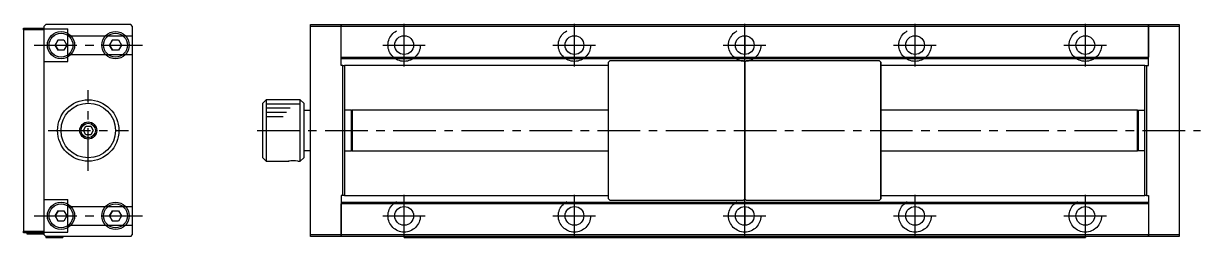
# Model space of a CAD drawing. Extents: x 17 to 733, y 13 to 249.
# Drawn here: x 387.7 to 733.2, y 119.3 to 181.9 of the extents above; entities that cross this region are included whole.
import ezdxf

# ---------------------------------------------------------------- set-up
doc = ezdxf.new("R2010")
doc.units = 0
doc.header["$LTSCALE"] = 10
doc.linetypes.add('CENTER', pattern=[2, 1.25, -0.25, 0.25, -0.25])
doc.linetypes.add('DASHED', pattern=[3.5, 2, -1.5])
doc.layers.get('0').update_dxf_attribs({"linetype": 'CONTINUOUS'})
doc.layers.add('CENTER', color=1, linetype='CENTER')

# ---------------------------------------------------------------- blocks, each defined once
blk = doc.blocks.new('AID5169')
at = {"color": 7, "linetype": 'CONTINUOUS'}
for p, q in [((397.823975, 174.115), (396.957949, 175.615)), ((397.823975, 124.115), (396.957949, 125.615))]:
    blk.add_line(p, q, dxfattribs=at)
blk = doc.blocks.new('AID5174')
at = {"color": 7, "linetype": 'CONTINUOUS'}
for p, q in [((399.556025, 174.115), (397.823975, 174.115)), ((399.556025, 124.115), (397.823975, 124.115))]:
    blk.add_line(p, q, dxfattribs=at)
blk = doc.blocks.new('AID5179')
at = {"color": 7, "linetype": 'CONTINUOUS'}
for p, q in [((400.422051, 175.615), (399.556025, 174.115)), ((400.422051, 125.615), (399.556025, 124.115))]:
    blk.add_line(p, q, dxfattribs=at)
blk = doc.blocks.new('AID5184')
at = {"color": 7, "linetype": 'CONTINUOUS'}
for p, q in [((399.556025, 177.115), (400.422051, 175.615)), ((399.556025, 127.115), (400.422051, 125.615))]:
    blk.add_line(p, q, dxfattribs=at)
blk = doc.blocks.new('AID5189')
at = {"color": 7, "linetype": 'CONTINUOUS'}
for p, q in [((397.823975, 177.115), (399.556025, 177.115)), ((397.823975, 127.115), (399.556025, 127.115))]:
    blk.add_line(p, q, dxfattribs=at)
blk = doc.blocks.new('AID5194')
at = {"color": 7, "linetype": 'CONTINUOUS'}
for p, q in [((396.957949, 175.615), (397.823975, 177.115)), ((396.957949, 125.615), (397.823975, 127.115))]:
    blk.add_line(p, q, dxfattribs=at)
blk = doc.blocks.new('AID5199')
at = {"color": 7, "linetype": 'CONTINUOUS'}
for p, q in [((397.823975, 177.115), (396.957949, 175.615)), ((397.823975, 127.115), (396.957949, 125.615))]:
    blk.add_line(p, q, dxfattribs=at)
blk = doc.blocks.new('AID5204')
at = {"color": 7, "linetype": 'CONTINUOUS'}
for p, q in [((396.957949, 175.615), (397.823975, 174.115)), ((396.957949, 125.615), (397.823975, 124.115))]:
    blk.add_line(p, q, dxfattribs=at)

msp = doc.modelspace()

# ---------------------------------------------------------------- linework, layer by layer
at = {"color": 7, "linetype": 'CONTINUOUS'}
for p, q in [((387.69, 180.115), (387.69, 180.615)), ((387.69, 180.615), (393.69, 180.615)), ((393.69, 180.115), (387.69, 180.115)), ((387.69, 180.115), (387.69, 121.115)), ((394.19, 181.615), (393.69, 181.115)), ((393.69, 181.115), (393.69, 120.115)), ((419.19, 181.615), (394.19, 181.615)), ((419.69, 181.115), (419.19, 181.615)), ((419.69, 120.115), (419.69, 181.115)), ((471.943885, 181.615), (480.943885, 181.615)), ((471.943885, 181.115), (471.943885, 181.615)), ((480.943885, 181.115), (471.943885, 181.115)), ((471.943885, 120.115), (471.943885, 181.115)), ((480.943885, 181.615), (480.943885, 181.115)), ((480.943885, 181.615), (717.943885, 181.615)), ((480.943885, 181.115), (480.943885, 181.615)), ((480.943885, 177.615), (480.943885, 181.115)), ((717.943885, 181.115), (480.943885, 181.115)), ((480.943885, 175.603917), (480.943885, 181.115)), ((717.943885, 181.615), (726.943885, 181.615)), ((717.943885, 181.115), (717.943885, 181.615)), ((717.943885, 181.615), (717.943885, 181.115)), ((717.943885, 177.615), (717.943885, 181.115)), ((726.943885, 181.115), (717.943885, 181.115)), ((717.943885, 181.115), (717.943885, 175.626072)), ((726.943885, 181.615), (726.943885, 181.115)), ((726.943885, 181.115), (726.943885, 120.115)), ((396.957949, 175.615), (397.823975, 177.115)), ((397.823975, 177.115), (396.957949, 175.615)), ((397.823975, 177.115), (399.556025, 177.115)), ((399.556025, 177.115), (400.422051, 175.615)), ((412.957949, 175.615), (413.823975, 177.115)), ((413.823975, 177.115), (412.957949, 175.615)), ((413.823975, 177.115), (415.556025, 177.115)), ((415.556025, 177.115), (416.422051, 175.615)), ((480.943885, 175.603917), (480.943885, 177.615)), ((599.443885, 178.365), (599.443885, 172.865)), ((599.443885, 178.365), (599.443885, 172.865)), ((717.943885, 175.626072), (717.943885, 177.615)), ((397.823975, 174.115), (396.957949, 175.615)), ((396.957949, 175.615), (397.823975, 174.115)), ((399.556025, 174.115), (397.823975, 174.115)), ((400.422051, 175.615), (399.556025, 174.115)), ((413.823975, 174.115), (412.957949, 175.615)), ((412.957949, 175.615), (413.823975, 174.115)), ((415.556025, 174.115), (413.823975, 174.115)), ((416.422051, 175.615), (415.556025, 174.115)), ((480.943885, 173.615), (480.943885, 175.603917)), ((480.943885, 172.115), (480.943885, 175.603917)), ((480.943885, 169.615), (480.943885, 173.615)), ((717.943885, 173.615), (717.943885, 175.626072)), ((717.943885, 175.626072), (717.943885, 172.115)), ((717.943885, 169.615), (717.943885, 173.615)), ((480.943885, 172.115), (717.943885, 172.115)), ((717.943885, 171.615), (480.943885, 171.615)), ((481.443885, 169.615), (480.943885, 169.615)), ((481.443885, 131.615), (481.443885, 169.615)), ((481.443885, 169.615), (481.943885, 169.615)), ((481.943885, 169.615), (481.943885, 131.615)), ((559.443885, 169.615), (481.943885, 169.615)), ((559.943885, 171.115), (559.443885, 170.615)), ((559.443885, 130.615), (559.443885, 170.615)), ((559.943885, 171.115), (598.943885, 171.115)), ((598.943885, 171.115), (599.443885, 170.615)), ((599.443885, 170.615), (598.943885, 171.115)), ((599.943885, 171.115), (599.443885, 170.615)), ((599.443885, 130.615), (599.443885, 170.615)), ((599.443885, 170.615), (599.443885, 130.615)), ((599.943885, 171.115), (638.943885, 171.115)), ((638.943885, 171.115), (639.443885, 170.615)), ((639.443885, 170.615), (638.943885, 171.115)), ((639.443885, 170.615), (639.443885, 130.615)), ((639.443885, 169.615), (639.443885, 170.615)), ((639.443885, 131.615), (639.443885, 169.615)), ((716.943885, 169.615), (639.443885, 169.615)), ((716.943885, 131.615), (716.943885, 169.615)), ((716.943885, 169.615), (717.443885, 169.615)), ((717.443885, 169.615), (717.443885, 131.615)), ((717.443885, 169.615), (717.943885, 169.615)), ((458.943885, 159.615), (457.943885, 158.615)), ((458.943885, 159.615), (458.943885, 141.615)), ((468.943885, 159.615), (458.943885, 159.615)), ((468.943885, 141.615), (468.943885, 159.615)), ((469.943885, 158.615), (468.943885, 159.615)), ((457.943885, 142.615), (457.943885, 158.615)), ((469.943885, 158.615), (469.943885, 156.615)), ((469.943885, 158.615), (469.943885, 142.615)), ((469.943885, 156.615), (471.943885, 156.615)), ((483.943885, 156.615), (481.943885, 156.615)), ((483.943885, 144.615), (483.943885, 156.615)), ((484.143885, 156.615), (483.943885, 156.415)), ((483.943885, 144.815), (483.943885, 156.415)), ((484.143885, 156.615), (484.143885, 144.615)), ((559.443885, 156.615), (484.143885, 156.615)), ((714.743885, 156.615), (639.443885, 156.615)), ((714.743885, 144.615), (714.743885, 156.615)), ((714.943885, 156.415), (714.743885, 156.615)), ((714.943885, 156.615), (714.943885, 144.615)), ((714.943885, 156.615), (716.943885, 156.615)), ((714.943885, 156.415), (714.943885, 144.815)), ((405.246624, 150.615), (405.968312, 151.865)), ((405.968312, 149.365), (405.246624, 150.615)), ((405.968312, 151.865), (407.411688, 151.865)), ((407.411688, 149.365), (405.968312, 149.365)), ((407.411688, 151.865), (408.133376, 150.615)), ((408.133376, 150.615), (407.411688, 149.365)), ((457.943885, 151.880541), (457.936115, 151.865)), ((457.936115, 149.365), (457.943885, 149.349459)), ((457.943885, 142.615), (458.943885, 141.615)), ((468.943885, 141.615), (469.943885, 142.615)), ((471.943885, 144.615), (469.943885, 144.615)), ((469.943885, 144.615), (469.943885, 142.615)), ((481.943885, 144.615), (483.943885, 144.615)), ((483.943885, 144.815), (484.143885, 144.615)), ((484.143885, 144.615), (559.443885, 144.615)), ((639.443885, 144.615), (714.743885, 144.615)), ((714.743885, 144.615), (714.943885, 144.815)), ((716.943885, 144.615), (714.943885, 144.615)), ((458.943885, 141.615), (465.694079, 141.615)), ((468.44388, 141.615), (468.943885, 141.615)), ((481.443885, 131.615), (480.943885, 131.615)), ((480.943885, 131.615), (480.943885, 127.615)), ((481.943885, 131.615), (481.443885, 131.615)), ((481.943885, 131.615), (559.443885, 131.615)), ((639.443885, 130.615), (639.443885, 131.615)), ((639.443885, 131.615), (716.943885, 131.615)), ((717.443885, 131.615), (716.943885, 131.615)), ((717.443885, 131.615), (717.943885, 131.615)), ((717.943885, 131.615), (717.943885, 127.615)), ((480.943885, 129.615), (717.943885, 129.615)), ((480.943885, 125.603917), (480.943885, 129.115)), ((717.943885, 129.115), (480.943885, 129.115)), ((559.443885, 130.615), (559.943885, 130.115)), ((598.943885, 130.115), (559.943885, 130.115)), ((598.943885, 130.115), (599.443885, 130.615)), ((599.443885, 130.615), (599.943885, 130.115)), ((599.443885, 128.365), (599.443885, 122.865)), ((599.443885, 128.365), (599.443885, 122.865)), ((638.943885, 130.115), (599.943885, 130.115)), ((638.943885, 130.115), (639.443885, 130.615)), ((717.943885, 129.115), (717.943885, 125.626095)), ((396.957949, 125.615), (397.823975, 127.115)), ((397.823975, 127.115), (396.957949, 125.615)), ((397.823975, 124.115), (396.957949, 125.615)), ((396.957949, 125.615), (397.823975, 124.115)), ((397.823975, 127.115), (399.556025, 127.115)), ((399.556025, 127.115), (400.422051, 125.615)), ((400.422051, 125.615), (399.556025, 124.115)), ((412.957949, 125.615), (413.823975, 127.115)), ((413.823975, 127.115), (412.957949, 125.615)), ((413.823975, 124.115), (412.957949, 125.615)), ((412.957949, 125.615), (413.823975, 124.115)), ((413.823975, 127.115), (415.556025, 127.115)), ((415.556025, 127.115), (416.422051, 125.615)), ((416.422051, 125.615), (415.556025, 124.115)), ((480.943885, 127.615), (480.943885, 125.603917)), ((480.943885, 125.603917), (480.943885, 123.615)), ((480.943885, 120.115), (480.943885, 125.603917)), ((717.943885, 127.615), (717.943885, 125.626095)), ((717.943885, 125.626095), (717.943885, 123.615)), ((717.943885, 125.626095), (717.943885, 120.115)), ((387.69, 121.115), (393.69, 121.115)), ((387.69, 120.615), (387.69, 121.115)), ((399.556025, 124.115), (397.823975, 124.115)), ((415.556025, 124.115), (413.823975, 124.115)), ((480.943885, 123.615), (480.943885, 120.115)), ((717.943885, 123.615), (717.943885, 120.115)), ((393.69, 120.615), (387.69, 120.615)), ((388.69, 120.615), (388.69, 120.315)), ((388.69, 120.315), (393.69, 120.315)), ((393.69, 120.115), (394.19, 119.615)), ((394.19, 119.615), (394.19, 119.315)), ((419.19, 119.615), (394.19, 119.615)), ((397.719545, 119.315), (394.19, 119.315)), ((396.19, 119.315), (394.19, 119.315)), ((396.19, 119.315), (394.19, 119.315)), ((396.19, 119.315), (394.19, 119.315)), ((396.19, 119.315), (394.19, 119.315)), ((396.19, 119.315), (394.19, 119.315)), ((396.19, 119.315), (394.19, 119.315)), ((396.19, 119.315), (394.19, 119.315)), ((396.19, 119.315), (394.19, 119.315)), ((396.19, 119.315), (394.19, 119.315)), ((396.19, 119.315), (394.19, 119.315)), ((396.19, 119.315), (394.19, 119.315)), ((396.19, 119.315), (394.19, 119.315)), ((396.19, 119.315), (394.19, 119.315)), ((396.19, 119.315), (394.19, 119.315)), ((396.19, 119.315), (394.19, 119.315)), ((396.19, 119.315), (394.19, 119.315)), ((396.19, 119.315), (394.19, 119.315)), ((396.19, 119.315), (394.19, 119.315)), ((396.19, 119.315), (394.19, 119.315)), ((396.19, 119.315), (394.19, 119.315)), ((396.19, 119.315), (394.19, 119.315)), ((396.19, 119.315), (394.19, 119.315)), ((396.19, 119.315), (394.19, 119.315)), ((396.19, 119.315), (394.19, 119.315)), ((396.19, 119.315), (394.19, 119.315)), ((396.19, 119.315), (394.19, 119.315)), ((396.19, 119.315), (394.19, 119.315)), ((396.19, 119.315), (394.19, 119.315)), ((396.19, 119.315), (394.19, 119.315)), ((396.19, 119.315), (394.19, 119.315)), ((396.19, 119.315), (394.19, 119.315)), ((396.19, 119.315), (394.19, 119.315)), ((396.19, 119.315), (394.19, 119.315)), ((396.19, 119.315), (394.19, 119.315)), ((396.19, 119.315), (394.19, 119.315)), ((396.19, 119.315), (394.19, 119.315)), ((396.19, 119.315), (394.19, 119.315)), ((396.19, 119.315), (394.19, 119.315)), ((396.19, 119.315), (394.19, 119.315)), ((396.19, 119.315), (394.19, 119.315)), ((396.19, 119.315), (394.19, 119.315)), ((396.19, 119.315), (394.19, 119.315)), ((396.19, 119.315), (394.19, 119.315)), ((396.19, 119.315), (394.19, 119.315)), ((396.19, 119.315), (394.19, 119.315)), ((396.19, 119.315), (394.19, 119.315)), ((396.19, 119.315), (394.19, 119.315)), ((396.19, 119.315), (394.19, 119.315)), ((396.19, 119.315), (394.19, 119.315)), ((396.19, 119.315), (394.19, 119.315)), ((396.19, 119.315), (394.19, 119.315)), ((396.19, 119.315), (394.19, 119.315)), ((396.19, 119.315), (394.19, 119.315)), ((396.19, 119.315), (394.19, 119.315)), ((396.19, 119.315), (394.19, 119.315)), ((396.19, 119.315), (394.19, 119.315)), ((396.19, 119.315), (394.19, 119.315)), ((396.19, 119.315), (394.19, 119.315)), ((396.19, 119.315), (394.19, 119.315)), ((396.19, 119.315), (394.19, 119.315)), ((396.19, 119.315), (394.19, 119.315)), ((396.19, 119.315), (394.19, 119.315)), ((396.19, 119.315), (394.19, 119.315)), ((396.19, 119.315), (394.19, 119.315)), ((396.19, 119.315), (394.19, 119.315)), ((396.19, 119.315), (394.19, 119.315)), ((396.19, 119.315), (394.19, 119.315)), ((396.19, 119.315), (394.19, 119.315)), ((396.19, 119.315), (394.19, 119.315)), ((396.19, 119.315), (394.19, 119.315)), ((396.19, 119.315), (394.19, 119.315)), ((396.19, 119.315), (394.19, 119.315)), ((396.19, 119.315), (394.19, 119.315)), ((396.19, 119.315), (394.19, 119.315)), ((396.19, 119.315), (394.19, 119.315)), ((396.19, 119.315), (394.19, 119.315)), ((396.19, 119.315), (394.19, 119.315)), ((396.19, 119.315), (394.19, 119.315)), ((396.19, 119.315), (394.19, 119.315)), ((396.19, 119.315), (394.19, 119.315)), ((396.19, 119.315), (394.19, 119.315)), ((396.19, 119.315), (394.19, 119.315)), ((396.19, 119.315), (394.19, 119.315)), ((396.19, 119.315), (394.19, 119.315)), ((396.19, 119.315), (394.19, 119.315)), ((396.19, 119.315), (394.19, 119.315)), ((396.19, 119.315), (394.19, 119.315)), ((396.19, 119.315), (394.19, 119.315)), ((396.19, 119.315), (394.19, 119.315)), ((396.19, 119.315), (394.19, 119.315)), ((396.19, 119.315), (394.19, 119.315)), ((396.19, 119.315), (394.19, 119.315)), ((396.19, 119.315), (394.19, 119.315)), ((396.19, 119.315), (394.19, 119.315)), ((396.19, 119.315), (394.19, 119.315)), ((396.19, 119.315), (394.19, 119.315)), ((396.19, 119.315), (394.19, 119.315)), ((396.19, 119.315), (394.19, 119.315)), ((396.19, 119.315), (394.19, 119.315)), ((396.19, 119.315), (394.19, 119.315)), ((396.19, 119.315), (394.19, 119.315)), ((396.19, 119.315), (394.19, 119.315)), ((396.19, 119.315), (394.19, 119.315)), ((396.19, 119.315), (394.19, 119.315)), ((396.19, 119.315), (394.19, 119.315)), ((396.19, 119.315), (394.19, 119.315)), ((396.19, 119.315), (394.19, 119.315)), ((396.19, 119.315), (394.19, 119.315)), ((396.19, 119.315), (394.19, 119.315)), ((396.19, 119.315), (394.19, 119.315)), ((396.19, 119.315), (394.19, 119.315)), ((396.19, 119.315), (394.19, 119.315)), ((396.19, 119.315), (394.19, 119.315)), ((396.19, 119.315), (394.19, 119.315)), ((396.19, 119.315), (394.19, 119.315)), ((396.19, 119.315), (394.19, 119.315)), ((396.19, 119.315), (394.19, 119.315)), ((396.19, 119.315), (394.19, 119.315)), ((396.19, 119.315), (394.19, 119.315)), ((396.19, 119.315), (394.19, 119.315)), ((396.19, 119.315), (394.19, 119.315)), ((396.19, 119.315), (394.19, 119.315)), ((396.19, 119.315), (394.19, 119.315)), ((396.19, 119.315), (394.19, 119.315)), ((396.19, 119.315), (394.19, 119.315)), ((396.19, 119.315), (394.19, 119.315)), ((396.19, 119.315), (394.19, 119.315)), ((396.19, 119.315), (394.19, 119.315)), ((396.19, 119.315), (394.19, 119.315)), ((396.19, 119.315), (394.19, 119.315)), ((396.19, 119.315), (394.19, 119.315)), ((396.19, 119.315), (394.19, 119.315)), ((396.19, 119.315), (394.19, 119.315)), ((396.19, 119.315), (394.19, 119.315)), ((396.19, 119.315), (394.19, 119.315)), ((396.19, 119.315), (394.19, 119.315)), ((396.19, 119.315), (394.19, 119.315)), ((396.19, 119.315), (394.19, 119.315)), ((396.19, 119.315), (394.19, 119.315)), ((396.19, 119.315), (394.19, 119.315)), ((396.19, 119.315), (394.19, 119.315)), ((396.19, 119.315), (394.19, 119.315)), ((396.19, 119.315), (394.19, 119.315)), ((396.19, 119.315), (394.19, 119.315)), ((396.19, 119.315), (394.19, 119.315)), ((396.19, 119.315), (394.19, 119.315)), ((396.19, 119.315), (394.19, 119.315)), ((396.19, 119.315), (394.19, 119.315)), ((396.19, 119.315), (394.19, 119.315)), ((396.19, 119.315), (394.19, 119.315)), ((396.19, 119.315), (394.19, 119.315)), ((396.19, 119.315), (394.19, 119.315)), ((396.19, 119.315), (394.19, 119.315)), ((396.19, 119.315), (394.19, 119.315)), ((396.19, 119.315), (394.19, 119.315)), ((396.19, 119.315), (394.19, 119.315)), ((396.19, 119.315), (394.19, 119.315)), ((396.19, 119.315), (394.19, 119.315)), ((396.19, 119.315), (394.19, 119.315)), ((396.19, 119.315), (394.19, 119.315)), ((396.19, 119.315), (394.19, 119.315)), ((396.19, 119.315), (394.19, 119.315)), ((396.19, 119.315), (394.19, 119.315)), ((396.19, 119.315), (394.19, 119.315)), ((396.19, 119.315), (394.19, 119.315)), ((396.19, 119.315), (394.19, 119.315)), ((396.19, 119.315), (394.19, 119.315)), ((396.19, 119.315), (394.19, 119.315)), ((396.19, 119.315), (394.19, 119.315)), ((396.19, 119.315), (394.19, 119.315)), ((396.19, 119.315), (394.19, 119.315)), ((396.19, 119.315), (394.19, 119.315)), ((396.19, 119.315), (394.19, 119.315)), ((396.19, 119.315), (394.19, 119.315)), ((396.19, 119.315), (394.19, 119.315)), ((396.19, 119.315), (394.19, 119.315)), ((396.19, 119.315), (394.19, 119.315)), ((396.19, 119.315), (394.19, 119.315)), ((396.19, 119.315), (394.19, 119.315)), ((396.19, 119.315), (394.19, 119.315)), ((396.19, 119.315), (394.19, 119.315)), ((396.19, 119.315), (394.19, 119.315)), ((396.19, 119.315), (394.19, 119.315)), ((396.19, 119.315), (394.19, 119.315)), ((396.19, 119.315), (394.19, 119.315)), ((396.19, 119.315), (394.19, 119.315)), ((396.19, 119.315), (394.19, 119.315)), ((396.19, 119.315), (394.19, 119.315)), ((396.19, 119.315), (394.19, 119.315)), ((396.19, 119.315), (394.19, 119.315)), ((396.19, 119.315), (394.19, 119.315)), ((396.19, 119.315), (394.19, 119.315)), ((396.19, 119.315), (394.19, 119.315)), ((396.19, 119.315), (394.19, 119.315)), ((396.19, 119.315), (394.19, 119.315)), ((396.19, 119.315), (394.19, 119.315)), ((396.19, 119.315), (394.19, 119.315)), ((396.19, 119.315), (394.19, 119.315)), ((396.19, 119.315), (394.19, 119.315)), ((396.19, 119.315), (394.19, 119.315)), ((396.19, 119.315), (394.19, 119.315)), ((396.19, 119.315), (394.19, 119.315)), ((396.19, 119.315), (394.19, 119.315)), ((396.19, 119.315), (394.19, 119.315)), ((396.19, 119.315), (394.19, 119.315)), ((396.19, 119.315), (394.19, 119.315)), ((396.19, 119.315), (394.19, 119.315)), ((396.19, 119.315), (394.19, 119.315)), ((396.19, 119.315), (394.19, 119.315)), ((396.19, 119.315), (394.19, 119.315)), ((396.19, 119.315), (394.19, 119.315)), ((396.19, 119.315), (394.19, 119.315)), ((396.19, 119.315), (394.19, 119.315)), ((396.19, 119.315), (394.19, 119.315)), ((396.19, 119.315), (394.19, 119.315)), ((396.19, 119.315), (394.19, 119.315)), ((396.19, 119.315), (394.19, 119.315)), ((396.19, 119.315), (394.19, 119.315)), ((396.19, 119.315), (394.19, 119.315)), ((396.19, 119.315), (394.19, 119.315)), ((396.19, 119.315), (394.19, 119.315)), ((396.19, 119.315), (394.19, 119.315)), ((396.19, 119.315), (394.19, 119.315)), ((396.19, 119.315), (394.19, 119.315)), ((396.19, 119.315), (394.19, 119.315)), ((396.19, 119.315), (394.19, 119.315)), ((396.19, 119.315), (394.19, 119.315)), ((396.19, 119.315), (394.19, 119.315)), ((396.19, 119.315), (394.19, 119.315)), ((396.19, 119.315), (394.19, 119.315)), ((396.19, 119.315), (394.19, 119.315)), ((396.19, 119.315), (394.19, 119.315)), ((396.19, 119.315), (394.19, 119.315)), ((396.19, 119.315), (394.19, 119.315)), ((396.19, 119.315), (394.19, 119.315)), ((396.19, 119.315), (394.19, 119.315)), ((396.19, 119.315), (394.19, 119.315)), ((396.19, 119.315), (394.19, 119.315)), ((396.19, 119.315), (394.19, 119.315)), ((396.19, 119.315), (394.19, 119.315)), ((396.19, 119.315), (394.19, 119.315)), ((396.19, 119.315), (394.19, 119.315)), ((396.19, 119.315), (394.19, 119.315)), ((396.19, 119.315), (394.19, 119.315)), ((396.19, 119.315), (394.19, 119.315)), ((396.19, 119.315), (394.19, 119.315)), ((396.19, 119.315), (394.19, 119.315)), ((396.19, 119.315), (394.19, 119.315)), ((396.19, 119.315), (394.19, 119.315)), ((396.19, 119.315), (394.19, 119.315)), ((396.19, 119.315), (394.19, 119.315)), ((396.19, 119.315), (394.19, 119.315)), ((396.19, 119.315), (394.19, 119.315)), ((396.19, 119.315), (394.19, 119.315)), ((396.19, 119.315), (394.19, 119.315)), ((396.19, 119.315), (394.19, 119.315)), ((396.19, 119.315), (394.19, 119.315)), ((396.19, 119.315), (394.19, 119.315)), ((396.19, 119.315), (394.19, 119.315)), ((396.19, 119.315), (394.19, 119.315)), ((396.19, 119.315), (394.19, 119.315)), ((396.19, 119.315), (394.19, 119.315)), ((396.19, 119.315), (394.19, 119.315)), ((396.19, 119.315), (394.19, 119.315)), ((396.19, 119.315), (394.19, 119.315)), ((396.19, 119.315), (394.19, 119.315)), ((396.19, 119.315), (394.19, 119.315)), ((396.19, 119.315), (394.19, 119.315)), ((396.19, 119.315), (394.19, 119.315)), ((396.19, 119.315), (394.19, 119.315)), ((396.19, 119.315), (394.19, 119.315)), ((396.19, 119.315), (394.19, 119.315)), ((396.19, 119.315), (394.19, 119.315)), ((396.19, 119.315), (394.19, 119.315)), ((396.19, 119.315), (394.19, 119.315)), ((396.19, 119.315), (394.19, 119.315)), ((396.19, 119.315), (394.19, 119.315)), ((396.19, 119.315), (394.19, 119.315)), ((396.19, 119.315), (394.19, 119.315)), ((396.19, 119.315), (394.19, 119.315)), ((396.19, 119.315), (394.19, 119.315)), ((396.19, 119.315), (394.19, 119.315)), ((396.19, 119.315), (394.19, 119.315)), ((396.19, 119.315), (394.19, 119.315)), ((396.19, 119.315), (394.19, 119.315)), ((396.19, 119.315), (394.19, 119.315)), ((396.19, 119.315), (394.19, 119.315)), ((396.19, 119.315), (394.19, 119.315)), ((396.19, 119.315), (394.19, 119.315)), ((396.19, 119.315), (394.19, 119.315)), ((396.19, 119.315), (394.19, 119.315)), ((396.19, 119.315), (394.19, 119.315)), ((396.19, 119.315), (394.19, 119.315)), ((396.19, 119.315), (394.19, 119.315)), ((396.19, 119.315), (394.19, 119.315)), ((396.19, 119.315), (394.19, 119.315)), ((396.19, 119.315), (394.19, 119.315)), ((396.19, 119.315), (394.19, 119.315)), ((396.19, 119.315), (394.19, 119.315)), ((396.19, 119.315), (394.19, 119.315)), ((396.19, 119.315), (394.19, 119.315)), ((396.19, 119.315), (394.19, 119.315)), ((396.19, 119.315), (394.19, 119.315)), ((396.19, 119.315), (394.19, 119.315)), ((396.19, 119.315), (394.19, 119.315)), ((396.19, 119.315), (394.19, 119.315)), ((396.19, 119.315), (394.19, 119.315)), ((396.19, 119.315), (394.19, 119.315)), ((396.19, 119.315), (394.19, 119.315)), ((396.19, 119.315), (394.19, 119.315)), ((396.19, 119.315), (394.19, 119.315)), ((396.19, 119.315), (394.19, 119.315)), ((394.19, 119.315), (399.19, 119.315)), ((396.69, 119.315), (396.19, 119.315)), ((396.69, 119.315), (396.19, 119.315)), ((396.69, 119.315), (396.19, 119.315)), ((396.69, 119.315), (396.19, 119.315)), ((396.69, 119.315), (396.19, 119.315)), ((396.69, 119.315), (396.19, 119.315)), ((396.69, 119.315), (396.19, 119.315)), ((396.69, 119.315), (396.19, 119.315)), ((396.69, 119.315), (396.19, 119.315)), ((396.69, 119.315), (396.19, 119.315)), ((396.69, 119.315), (396.19, 119.315)), ((396.69, 119.315), (396.19, 119.315)), ((396.69, 119.315), (396.19, 119.315)), ((396.69, 119.315), (396.19, 119.315)), ((396.69, 119.315), (396.19, 119.315)), ((396.69, 119.315), (396.19, 119.315)), ((396.69, 119.315), (396.19, 119.315)), ((396.69, 119.315), (396.19, 119.315)), ((396.69, 119.315), (396.19, 119.315)), ((396.69, 119.315), (396.19, 119.315)), ((396.69, 119.315), (396.19, 119.315)), ((396.69, 119.315), (396.19, 119.315)), ((396.69, 119.315), (396.19, 119.315)), ((396.69, 119.315), (396.19, 119.315)), ((396.69, 119.315), (396.19, 119.315)), ((396.69, 119.315), (396.19, 119.315)), ((396.69, 119.315), (396.19, 119.315)), ((396.69, 119.315), (396.19, 119.315)), ((396.69, 119.315), (396.19, 119.315)), ((396.69, 119.315), (396.19, 119.315)), ((396.69, 119.315), (396.19, 119.315)), ((396.69, 119.315), (396.19, 119.315)), ((396.69, 119.315), (396.19, 119.315)), ((396.69, 119.315), (396.19, 119.315)), ((396.69, 119.315), (396.19, 119.315)), ((396.69, 119.315), (396.19, 119.315)), ((396.69, 119.315), (396.19, 119.315)), ((396.69, 119.315), (396.19, 119.315)), ((396.69, 119.315), (396.19, 119.315)), ((396.69, 119.315), (396.19, 119.315)), ((396.69, 119.315), (396.19, 119.315)), ((396.69, 119.315), (396.19, 119.315)), ((396.69, 119.315), (396.19, 119.315)), ((396.69, 119.315), (396.19, 119.315)), ((396.69, 119.315), (396.19, 119.315)), ((396.69, 119.315), (396.19, 119.315)), ((396.69, 119.315), (396.19, 119.315)), ((396.69, 119.315), (396.19, 119.315)), ((396.69, 119.315), (396.19, 119.315)), ((396.69, 119.315), (396.19, 119.315)), ((396.69, 119.315), (396.19, 119.315)), ((396.69, 119.315), (396.19, 119.315)), ((396.69, 119.315), (396.19, 119.315)), ((396.69, 119.315), (396.19, 119.315)), ((396.69, 119.315), (396.19, 119.315)), ((396.69, 119.315), (396.19, 119.315)), ((396.69, 119.315), (396.19, 119.315)), ((396.69, 119.315), (396.19, 119.315)), ((396.69, 119.315), (396.19, 119.315)), ((396.69, 119.315), (396.19, 119.315)), ((396.69, 119.315), (396.19, 119.315)), ((396.69, 119.315), (396.19, 119.315)), ((396.69, 119.315), (396.19, 119.315)), ((396.69, 119.315), (396.19, 119.315)), ((397.19, 119.315), (396.69, 119.315)), ((397.19, 119.315), (396.69, 119.315)), ((397.19, 119.315), (396.69, 119.315)), ((397.19, 119.315), (396.69, 119.315)), ((397.19, 119.315), (396.69, 119.315)), ((397.19, 119.315), (396.69, 119.315)), ((397.19, 119.315), (396.69, 119.315)), ((397.19, 119.315), (396.69, 119.315)), ((397.19, 119.315), (396.69, 119.315)), ((397.19, 119.315), (396.69, 119.315)), ((397.19, 119.315), (396.69, 119.315)), ((397.19, 119.315), (396.69, 119.315)), ((397.19, 119.315), (396.69, 119.315)), ((397.19, 119.315), (396.69, 119.315)), ((397.19, 119.315), (396.69, 119.315)), ((397.19, 119.315), (396.69, 119.315)), ((397.19, 119.315), (396.69, 119.315)), ((397.19, 119.315), (396.69, 119.315)), ((397.19, 119.315), (396.69, 119.315)), ((397.19, 119.315), (396.69, 119.315)), ((397.19, 119.315), (396.69, 119.315)), ((397.19, 119.315), (396.69, 119.315)), ((397.19, 119.315), (396.69, 119.315)), ((397.19, 119.315), (396.69, 119.315)), ((397.19, 119.315), (396.69, 119.315)), ((397.19, 119.315), (396.69, 119.315)), ((397.19, 119.315), (396.69, 119.315)), ((397.19, 119.315), (396.69, 119.315)), ((397.19, 119.315), (396.69, 119.315)), ((397.19, 119.315), (396.69, 119.315)), ((397.19, 119.315), (396.69, 119.315)), ((397.19, 119.315), (396.69, 119.315)), ((397.719517, 119.315), (397.59, 119.315)), ((397.59, 119.315), (397.719545, 119.315)), ((397.718613, 119.315), (397.59, 119.315)), ((397.719517, 119.315), (397.59, 119.315)), ((397.59, 119.315), (397.719545, 119.315)), ((397.718613, 119.315), (397.59, 119.315)), ((397.719517, 119.315), (397.59, 119.315)), ((397.719517, 119.315), (397.59, 119.315)), ((397.719517, 119.315), (397.59, 119.315)), ((397.59, 119.315), (397.719545, 119.315)), ((397.719551, 119.315), (397.59, 119.315)), ((397.719517, 119.315), (397.59, 119.315)), ((397.59, 119.315), (397.719545, 119.315)), ((397.718613, 119.315), (397.59, 119.315)), ((397.719517, 119.315), (397.59, 119.315)), ((397.719517, 119.315), (397.59, 119.315)), ((397.719517, 119.315), (397.59, 119.315)), ((397.719517, 119.315), (397.59, 119.315)), ((397.719517, 119.315), (397.59, 119.315)), ((397.719517, 119.315), (397.59, 119.315)), ((397.719517, 119.315), (397.59, 119.315)), ((397.719517, 119.315), (397.59, 119.315)), ((397.59, 119.315), (398.783182, 119.315)), ((397.59, 119.315), (397.719599, 119.315)), ((397.59, 119.315), (397.719599, 119.315)), ((397.59, 119.315), (397.719599, 119.315)), ((397.59, 119.315), (397.719599, 119.315)), ((397.59, 119.315), (397.718973, 119.315)), ((397.59, 119.315), (397.719599, 119.315)), ((397.59, 119.315), (397.719599, 119.315)), ((397.59, 119.315), (397.719599, 119.315)), ((397.59, 119.315), (397.719599, 119.315)), ((397.59, 119.315), (397.719599, 119.315)), ((397.59, 119.315), (397.719599, 119.315)), ((397.59, 119.315), (397.719599, 119.315)), ((397.59, 119.315), (397.719599, 119.315)), ((397.719527, 119.315), (397.593409, 119.315)), ((397.593409, 119.315), (397.719545, 119.315)), ((397.719557, 119.315), (397.593409, 119.315)), ((397.719527, 119.315), (397.593409, 119.315)), ((397.719527, 119.315), (397.593409, 119.315)), ((397.719527, 119.315), (397.593409, 119.315)), ((397.593409, 119.315), (397.719545, 119.315)), ((397.719557, 119.315), (397.593409, 119.315)), ((397.719527, 119.315), (397.593409, 119.315)), ((397.719527, 119.315), (397.593409, 119.315)), ((397.719527, 119.315), (397.593409, 119.315)), ((397.719527, 119.315), (397.593409, 119.315)), ((397.719527, 119.315), (397.593409, 119.315)), ((397.719527, 119.315), (397.593409, 119.315)), ((397.719527, 119.315), (397.593409, 119.315)), ((397.719527, 119.315), (397.593409, 119.315)), ((397.719527, 119.315), (397.593409, 119.315)), ((397.719527, 119.315), (397.593409, 119.315)), ((397.593409, 119.315), (397.719545, 119.315)), ((397.719557, 119.315), (397.593409, 119.315)), ((397.593409, 119.315), (397.719545, 119.315)), ((397.719557, 119.315), (397.593409, 119.315)), ((397.593409, 119.315), (397.719545, 119.315)), ((397.719557, 119.315), (397.593409, 119.315)), ((397.719527, 119.315), (397.593409, 119.315)), ((397.593409, 119.315), (397.719545, 119.315)), ((397.719557, 119.315), (397.593409, 119.315)), ((397.593409, 119.315), (397.719545, 119.315)), ((397.719557, 119.315), (397.593409, 119.315)), ((397.719527, 119.315), (397.593409, 119.315)), ((397.593409, 119.315), (397.719545, 119.315)), ((397.719557, 119.315), (397.593409, 119.315)), ((397.719527, 119.315), (397.593409, 119.315)), ((397.593409, 119.315), (397.719545, 119.315)), ((397.719557, 119.315), (397.593409, 119.315)), ((397.719527, 119.315), (397.593409, 119.315)), ((397.593409, 119.315), (397.719545, 119.315)), ((397.719557, 119.315), (397.593409, 119.315)), ((397.593409, 119.315), (397.719545, 119.315)), ((397.719557, 119.315), (397.593409, 119.315)), ((397.719527, 119.315), (397.593409, 119.315)), ((397.593409, 119.315), (397.719545, 119.315)), ((397.719557, 119.315), (397.593409, 119.315)), ((397.719527, 119.315), (397.593409, 119.315)), ((397.593409, 119.315), (397.719593, 119.315)), ((397.593409, 119.315), (397.719593, 119.315)), ((397.593409, 119.315), (397.719593, 119.315)), ((397.593409, 119.315), (397.719593, 119.315)), ((397.593409, 119.315), (397.719593, 119.315)), ((397.593409, 119.315), (397.71604, 119.315)), ((397.593409, 119.315), (397.71604, 119.315)), ((397.593409, 119.315), (397.719593, 119.315)), ((397.593409, 119.315), (397.719593, 119.315)), ((397.593409, 119.315), (397.717919, 119.315)), ((397.593409, 119.315), (397.719593, 119.315)), ((397.593409, 119.315), (397.716174, 119.315)), ((397.593409, 119.315), (397.719593, 119.315)), ((397.593409, 119.315), (397.719593, 119.315)), ((397.593409, 119.315), (397.719593, 119.315)), ((397.593409, 119.315), (397.719593, 119.315)), ((397.593409, 119.315), (397.720805, 119.315)), ((397.593409, 119.315), (397.719593, 119.315)), ((397.593409, 119.315), (397.71604, 119.315)), ((397.593409, 119.315), (397.719511, 119.315)), ((397.719512, 119.315), (397.596818, 119.315)), ((397.719512, 119.315), (397.596818, 119.315)), ((397.717132, 119.315), (397.596818, 119.315)), ((397.719527, 119.315), (397.596818, 119.315)), ((397.719516, 119.315), (397.596818, 119.315)), ((397.719527, 119.315), (397.596818, 119.315)), ((397.596818, 119.315), (397.715478, 119.315)), ((397.596818, 119.315), (397.719586, 119.315)), ((397.596818, 119.315), (397.719604, 119.315)), ((397.596818, 119.315), (397.719593, 119.315)), ((397.596818, 119.315), (397.719586, 119.315)), ((397.596818, 119.315), (397.715478, 119.315)), ((397.719515, 119.315), (397.596819, 119.315)), ((397.719515, 119.315), (397.596819, 119.315)), ((397.719515, 119.315), (397.596819, 119.315)), ((397.719515, 119.315), (397.596819, 119.315)), ((397.596819, 119.315), (397.719618, 119.315)), ((397.596819, 119.315), (397.719618, 119.315)), ((397.596819, 119.315), (397.719618, 119.315)), ((397.596819, 119.315), (397.719618, 119.315)), ((397.600227, 119.315), (397.719545, 119.315)), ((397.719545, 119.315), (397.600227, 119.315)), ((397.715588, 119.315), (397.600227, 119.315)), ((397.600227, 119.315), (397.719545, 119.315)), ((397.719545, 119.315), (397.600227, 119.315)), ((397.722928, 119.315), (397.600227, 119.315)), ((397.715588, 119.315), (397.600227, 119.315)), ((397.600227, 119.315), (397.719545, 119.315)), ((397.719545, 119.315), (397.600227, 119.315)), ((397.722928, 119.315), (397.600227, 119.315)), ((397.600227, 119.315), (397.719545, 119.315)), ((397.719545, 119.315), (397.600227, 119.315)), ((397.600227, 119.315), (397.720182, 119.315)), ((397.600227, 119.315), (397.719621, 119.315)), ((397.600227, 119.315), (397.719621, 119.315)), ((397.600227, 119.315), (397.720182, 119.315)), ((397.610455, 119.315), (397.719545, 119.315)), ((397.719545, 119.315), (397.610455, 119.315)), ((397.610455, 119.315), (397.719545, 119.315)), ((397.719545, 119.315), (397.610455, 119.315)), ((397.610455, 119.315), (397.719545, 119.315)), ((397.719545, 119.315), (397.610455, 119.315)), ((397.610455, 119.315), (397.719545, 119.315)), ((397.719545, 119.315), (397.610455, 119.315)), ((397.613864, 119.315), (397.719545, 119.315)), ((397.719545, 119.315), (397.613864, 119.315)), ((397.613864, 119.315), (397.719545, 119.315)), ((397.719545, 119.315), (397.613864, 119.315)), ((397.715478, 119.315), (397.719578, 119.315)), ((397.715478, 119.315), (397.719578, 119.315)), ((397.722928, 119.315), (397.715588, 119.315)), ((397.722928, 119.315), (397.715588, 119.315)), ((397.71604, 119.315), (397.719593, 119.315)), ((397.71604, 119.315), (397.719584, 119.315)), ((397.71604, 119.315), (397.720805, 119.315)), ((397.716174, 119.315), (397.719593, 119.315)), ((397.719516, 119.315), (397.717132, 119.315)), ((397.717919, 119.315), (397.720805, 119.315)), ((397.719551, 119.315), (397.718613, 119.315)), ((397.719551, 119.315), (397.718613, 119.315)), ((397.719551, 119.315), (397.718613, 119.315)), ((398.554229, 119.315), (398.79, 119.315)), ((398.56831, 119.315), (398.786591, 119.315)), ((398.614415, 119.315), (398.786591, 119.315)), ((398.61762, 119.315), (398.79, 119.315)), ((398.620882, 119.315), (398.783182, 119.315)), ((398.620921, 119.315), (398.786591, 119.315)), ((398.620921, 119.315), (398.786591, 119.315)), ((398.625648, 119.315), (398.783182, 119.315)), ((398.625842, 119.315), (398.783182, 119.315)), ((398.629485, 119.315), (398.786591, 119.315)), ((398.631145, 119.315), (398.79, 119.315)), ((398.653582, 119.315), (398.660455, 119.315)), ((398.660455, 119.315), (398.653636, 119.315)), ((398.653636, 119.315), (398.660455, 119.315)), ((398.660455, 119.315), (398.653636, 119.315)), ((398.783182, 119.315), (398.653671, 119.315)), ((398.783182, 119.315), (398.653671, 119.315)), ((398.783182, 119.315), (398.653671, 119.315)), ((398.783182, 119.315), (398.653671, 119.315)), ((398.783182, 119.315), (398.653671, 119.315)), ((398.656953, 119.315), (398.660455, 119.315)), ((398.656965, 119.315), (398.660489, 119.315)), ((398.656993, 119.315), (398.660486, 119.315)), ((398.660455, 119.315), (398.657045, 119.315)), ((398.657045, 119.315), (398.660455, 119.315)), ((398.657045, 119.315), (398.660455, 119.315)), ((398.772955, 119.315), (398.657045, 119.315)), ((398.657045, 119.315), (398.660455, 119.315)), ((398.772955, 119.315), (398.657045, 119.315)), ((398.657045, 119.315), (398.660455, 119.315)), ((398.772955, 119.315), (398.657045, 119.315)), ((398.657045, 119.315), (398.660455, 119.315)), ((398.772955, 119.315), (398.657045, 119.315)), ((398.657045, 119.315), (398.660455, 119.315)), ((398.772955, 119.315), (398.657045, 119.315)), ((398.657045, 119.315), (398.660455, 119.315)), ((398.660472, 119.315), (398.65706, 119.315)), ((398.786591, 119.315), (398.65708, 119.315)), ((398.786591, 119.315), (398.65708, 119.315)), ((398.786591, 119.315), (398.65708, 119.315)), ((398.786591, 119.315), (398.65708, 119.315)), ((398.786591, 119.315), (398.65708, 119.315)), ((398.65858, 119.315), (398.660455, 119.315)), ((398.659613, 119.315), (398.660454, 119.315)), ((398.769545, 119.315), (398.660455, 119.315)), ((398.660455, 119.315), (398.769545, 119.315)), ((398.779773, 119.315), (398.660455, 119.315)), ((398.660455, 119.315), (398.779773, 119.315)), ((398.769545, 119.315), (398.660455, 119.315)), ((398.660455, 119.315), (398.769545, 119.315)), ((398.660455, 119.315), (398.779773, 119.315)), ((398.660455, 119.315), (398.772955, 119.315)), ((398.660455, 119.315), (398.772955, 119.315)), ((398.660455, 119.315), (398.772955, 119.315)), ((398.660455, 119.315), (398.772955, 119.315)), ((398.660455, 119.315), (398.772955, 119.315)), ((398.79, 119.315), (398.660456, 119.315)), ((398.663864, 119.315), (398.660472, 119.315)), ((398.660486, 119.315), (398.79, 119.315)), ((398.660489, 119.315), (398.79, 119.315)), ((398.79, 119.315), (398.660503, 119.315)), ((398.79, 119.315), (398.660521, 119.315)), ((398.779773, 119.315), (398.663864, 119.315)), ((398.786591, 119.315), (398.666998, 119.315)), ((398.667198, 119.315), (398.79, 119.315)), ((398.667198, 119.315), (398.79, 119.315)), ((398.667228, 119.315), (398.786591, 119.315)), ((398.667232, 119.315), (398.783182, 119.315)), ((398.769545, 119.315), (398.667273, 119.315)), ((398.667273, 119.315), (398.769545, 119.315)), ((398.779773, 119.315), (398.667273, 119.315)), ((398.667273, 119.315), (398.779773, 119.315)), ((398.769545, 119.315), (398.667273, 119.315)), ((398.667273, 119.315), (398.769545, 119.315)), ((398.779773, 119.315), (398.667273, 119.315)), ((398.667273, 119.315), (398.779773, 119.315)), ((398.772955, 119.315), (398.667273, 119.315)), ((398.667273, 119.315), (398.772955, 119.315)), ((399.19, 119.315), (398.667273, 119.315)), ((398.772955, 119.315), (398.667273, 119.315)), ((398.667273, 119.315), (398.772955, 119.315)), ((398.779773, 119.315), (398.667273, 119.315)), ((398.667273, 119.315), (398.779773, 119.315)), ((398.779773, 119.315), (398.667273, 119.315)), ((398.667273, 119.315), (398.779773, 119.315)), ((398.772955, 119.315), (398.667273, 119.315)), ((398.667273, 119.315), (398.772955, 119.315)), ((398.779773, 119.315), (398.667273, 119.315)), ((398.667273, 119.315), (398.779773, 119.315)), ((398.779773, 119.315), (398.667273, 119.315)), ((398.667273, 119.315), (398.779773, 119.315)), ((398.779773, 119.315), (398.667273, 119.315)), ((398.667273, 119.315), (398.779773, 119.315)), ((398.779773, 119.315), (398.667273, 119.315)), ((398.667273, 119.315), (398.779773, 119.315)), ((398.772955, 119.315), (398.667273, 119.315)), ((398.667273, 119.315), (398.772955, 119.315)), ((398.772955, 119.315), (398.667273, 119.315)), ((398.772955, 119.315), (398.667273, 119.315)), ((398.667273, 119.315), (398.772955, 119.315)), ((398.772955, 119.315), (398.667273, 119.315)), ((398.667273, 119.315), (398.772955, 119.315)), ((398.667281, 119.315), (398.79, 119.315)), ((398.79, 119.315), (398.667303, 119.315)), ((398.667304, 119.315), (398.79, 119.315)), ((398.79, 119.315), (398.667319, 119.315)), ((398.668739, 119.315), (398.772955, 119.315)), ((398.783182, 119.315), (398.668802, 119.315)), ((398.79, 119.315), (398.670148, 119.315)), ((398.79, 119.315), (398.670148, 119.315)), ((398.79, 119.315), (398.670148, 119.315)), ((398.79, 119.315), (398.67025, 119.315)), ((398.670688, 119.315), (398.79, 119.315)), ((398.670688, 119.315), (398.79, 119.315)), ((398.670688, 119.315), (398.79, 119.315)), ((398.79, 119.315), (398.670725, 119.315)), ((398.79, 119.315), (398.670725, 119.315)), ((398.79, 119.315), (398.670725, 119.315)), ((398.670869, 119.315), (398.783182, 119.315)), ((398.670961, 119.315), (398.783182, 119.315)), ((398.670961, 119.315), (398.783182, 119.315)), ((398.670961, 119.315), (398.783182, 119.315)), ((398.670961, 119.315), (398.783182, 119.315)), ((398.670961, 119.315), (398.783182, 119.315)), ((398.670961, 119.315), (398.783182, 119.315)), ((398.670961, 119.315), (398.783182, 119.315)), ((398.670961, 119.315), (398.783182, 119.315)), ((398.786591, 119.315), (398.670977, 119.315)), ((398.786591, 119.315), (398.670977, 119.315)), ((398.786591, 119.315), (398.670977, 119.315)), ((398.786591, 119.315), (398.670977, 119.315)), ((398.786591, 119.315), (398.670977, 119.315)), ((398.786591, 119.315), (398.670977, 119.315)), ((398.786591, 119.315), (398.670977, 119.315)), ((398.786591, 119.315), (398.670977, 119.315)), ((398.786591, 119.315), (398.670977, 119.315)), ((398.786591, 119.315), (398.670977, 119.315)), ((398.786591, 119.315), (398.670977, 119.315)), ((398.786591, 119.315), (398.670977, 119.315)), ((398.786591, 119.315), (398.670977, 119.315)), ((398.786591, 119.315), (398.670977, 119.315)), ((398.670989, 119.315), (398.786591, 119.315)), ((398.670989, 119.315), (398.786591, 119.315)), ((398.670999, 119.315), (398.786591, 119.315)), ((398.670999, 119.315), (398.786591, 119.315)), ((398.670999, 119.315), (398.786591, 119.315)), ((398.670999, 119.315), (398.786591, 119.315)), ((398.670999, 119.315), (398.786591, 119.315)), ((398.670999, 119.315), (398.786591, 119.315)), ((398.670999, 119.315), (398.786591, 119.315)), ((398.670999, 119.315), (398.786591, 119.315)), ((398.670999, 119.315), (398.786591, 119.315)), ((398.670999, 119.315), (398.786591, 119.315)), ((398.670999, 119.315), (398.786591, 119.315)), ((398.670999, 119.315), (398.786591, 119.315)), ((398.783182, 119.315), (398.67101, 119.315)), ((398.783182, 119.315), (398.67101, 119.315)), ((398.783182, 119.315), (398.67101, 119.315)), ((398.783182, 119.315), (398.67101, 119.315)), ((398.783182, 119.315), (398.67101, 119.315)), ((398.783182, 119.315), (398.67101, 119.315)), ((398.783182, 119.315), (398.67101, 119.315)), ((398.783182, 119.315), (398.67101, 119.315)), ((398.79, 119.315), (398.671301, 119.315)), ((398.671304, 119.315), (398.79, 119.315)), ((398.79, 119.315), (398.672414, 119.315)), ((398.67245, 119.315), (398.79, 119.315)), ((399.19, 119.615), (399.19, 119.315)), ((419.19, 119.615), (419.69, 120.115)), ((471.943885, 120.115), (480.943885, 120.115)), ((471.943885, 119.615), (471.943885, 120.115)), ((480.943885, 119.615), (471.943885, 119.615)), ((480.943885, 120.115), (480.943885, 119.615)), ((480.943885, 119.615), (480.943885, 120.115)), ((480.943885, 120.115), (717.943885, 120.115)), ((717.943885, 119.615), (480.943885, 119.615)), ((499.443885, 119.615), (499.443885, 119.315)), ((499.443885, 119.315), (699.443885, 119.315)), ((699.443885, 119.615), (699.443885, 119.315)), ((717.943885, 120.115), (726.943885, 120.115)), ((717.943885, 119.615), (717.943885, 120.115)), ((717.943885, 120.115), (717.943885, 119.615)), ((726.943885, 119.615), (717.943885, 119.615)), ((726.943885, 120.115), (726.943885, 119.615))]:
    msp.add_line(p, q, dxfattribs=at)
at = {"color": 3, "linetype": 'DASHED'}
for p, q in [((393.69, 180.365), (400.69, 180.365)), ((400.69, 170.865), (400.69, 180.365)), ((400.69, 178.365), (419.69, 178.365)), ((400.69, 172.865), (419.69, 172.865)), ((393.69, 170.865), (400.69, 170.865)), ((393.69, 130.365), (400.69, 130.365)), ((400.69, 120.865), (400.69, 130.365)), ((400.69, 128.365), (419.69, 128.365)), ((400.69, 122.865), (419.69, 122.865)), ((393.69, 120.865), (400.69, 120.865))]:
    msp.add_line(p, q, dxfattribs=at)
at = {"color": 3, "linetype": 'CONTINUOUS'}
for p, q in [((468.943885, 158.365), (458.943885, 158.365)), ((465.943885, 157.115), (458.943885, 157.115)), ((464.943885, 155.865), (458.943885, 155.865)), ((463.943885, 154.615), (458.943885, 154.615)), ((468.199204, 141.652532), (468.44388, 141.615))]:
    msp.add_line(p, q, dxfattribs=at)
at = {"color": 3, "linetype": 'DASHED'}
for centre in [(499.443885, 175.615), (549.443885, 175.615), (599.443885, 175.615), (649.443885, 175.615), (699.443885, 175.615), (499.443885, 125.615), (549.443885, 125.615), (599.443885, 125.615), (649.443885, 125.615), (699.443885, 125.615)]:
    msp.add_circle(centre, 4.75, dxfattribs=at)
at = {"color": 7, "linetype": 'CONTINUOUS'}
for centre, radius in [((398.69, 175.615), 4), ((398.69, 175.615), 3.5), ((414.69, 175.615), 4), ((414.69, 175.615), 3.5), ((499.443885, 175.615), 2.75), ((549.443885, 175.615), 2.75), ((599.443885, 175.615), 2.75), ((649.443885, 175.615), 2.75), ((699.443885, 175.615), 2.75), ((406.69, 150.615), 9), ((406.69, 150.615), 8), ((406.69, 150.615), 2.1), ((398.69, 125.615), 4), ((398.69, 125.615), 3.5), ((414.69, 125.615), 4), ((414.69, 125.615), 3.5), ((499.443885, 125.615), 2.75), ((549.443885, 125.615), 2.75), ((599.443885, 125.615), 2.75), ((649.443885, 125.615), 2.75), ((699.443885, 125.615), 2.75)]:
    msp.add_circle(centre, radius, dxfattribs=at)
at = {"color": 3, "linetype": 'CONTINUOUS'}
msp.add_circle((406.69, 150.615), 2.5, dxfattribs=at)
msp.add_arc((466.942485, 132.755325), 8.985523, 81.960232, 99.600585, dxfattribs=at)
at = {"layer": 'CENTER', "color": 1, "linetype": 'CENTER'}
for p, q in [((499.443885, 169.315), (499.443885, 181.915)), ((549.443885, 169.315), (549.443885, 181.915)), ((599.443885, 169.315), (599.443885, 181.915)), ((649.443885, 169.315), (649.443885, 181.915)), ((699.443885, 169.315), (699.443885, 181.915)), ((390.79, 175.615), (422.59, 175.615)), ((493.143885, 175.615), (505.743885, 175.615)), ((543.143885, 175.615), (555.743885, 175.615)), ((593.143885, 175.615), (605.743885, 175.615)), ((643.143885, 175.615), (655.743885, 175.615)), ((693.143885, 175.615), (705.743885, 175.615)), ((406.69, 138.815), (406.69, 162.415)), ((394.89, 150.615), (418.49, 150.615)), ((456.243885, 150.615), (733.243885, 150.615)), ((499.443885, 119.315), (499.443885, 131.915)), ((549.443885, 119.315), (549.443885, 131.915)), ((599.443885, 119.315), (599.443885, 131.915)), ((649.443885, 119.315), (649.443885, 131.915)), ((699.443885, 119.315), (699.443885, 131.915)), ((390.79, 125.615), (422.59, 125.615)), ((493.143885, 125.615), (505.743885, 125.615)), ((543.143885, 125.615), (555.743885, 125.615)), ((593.143885, 125.615), (605.743885, 125.615)), ((643.143885, 125.615), (655.743885, 125.615)), ((693.143885, 125.615), (705.743885, 125.615))]:
    msp.add_line(p, q, dxfattribs=at)

# ---------------------------------------------------------------- block references
for name in ['AID5194', 'AID5199', 'AID5189', 'AID5184', 'AID5169', 'AID5204', 'AID5174', 'AID5179']:
    msp.add_blockref(name, (0, 0))

doc.saveas('drawing.dxf')
